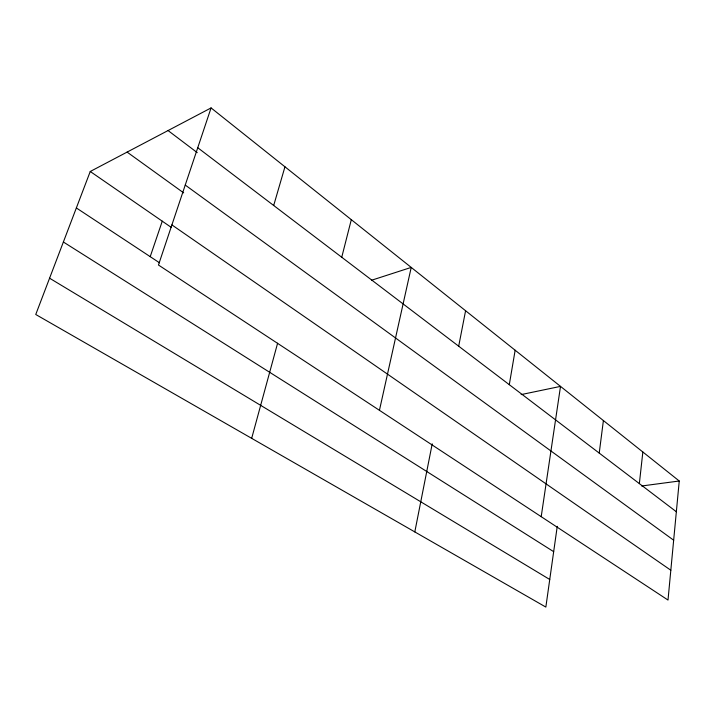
<?xml version="1.0" encoding="UTF-8"?>
<svg xmlns="http://www.w3.org/2000/svg" width="715" height="715" viewBox="0 0 715 715"><rect width="100%" height="100%" fill="white"/><g stroke="black" fill="none" stroke-linecap="round" stroke-linejoin="round"><path stroke-width="1.07" d="M679.25 481.007L668.007 600.055L158.462 265.015L211.077 107.92L679.25 481.007L641.641 485.994M639.353 483.608L642.848 451.996M599.224 453.087L603.397 420.563M557.253 526.338L545.849 607.08L35.75 314.493L90.251 171.484L211.077 107.92M541.201 516.668L560.515 386.386L521.146 394.591M509.295 384.688L515.149 350.234M458.69 346.203L465.59 310.739M414.807 531.915L432.209 443.854M379.442 410.312L411.223 267.41L371.72 280.191M341.743 257.257L351.306 219.666M251.671 438.349L277.599 343.218M273.684 205.491L284.954 166.801M150.213 256.658L162.269 221.176M49.576 278.207L549.746 579.49M63.376 242.001L553.678 551.667M76.353 207.949L159.517 262.798M171.895 224.903L670.822 570.23M90.251 171.484L171.35 227.45M127.1 152.098L183.675 192.88M185.239 185.06L673.664 540.209M168.061 130.55L197.233 152.635M197.742 147.728L676.345 511.743"/></g></svg>
